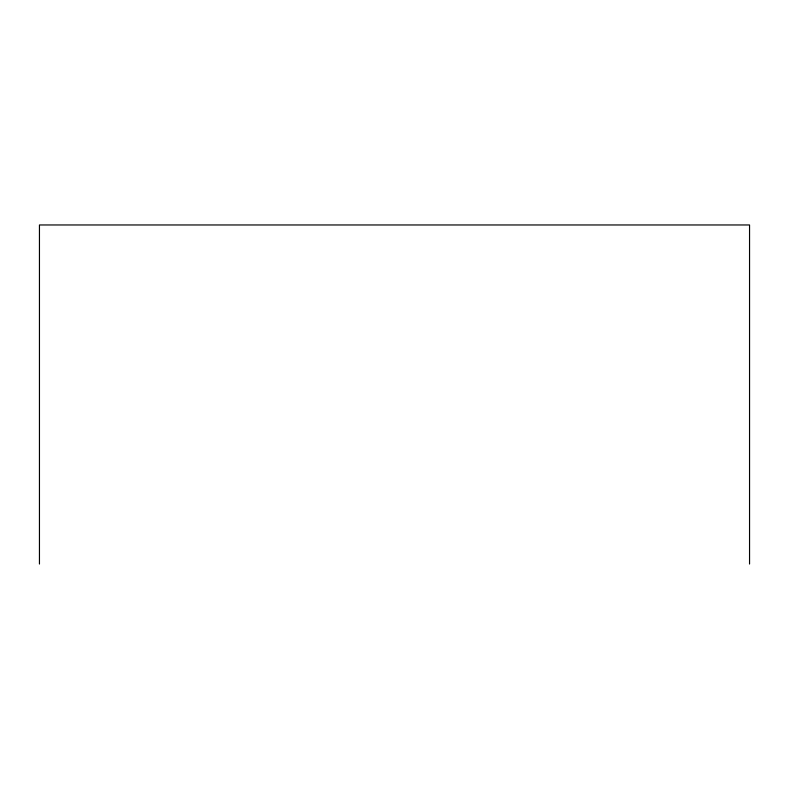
<?xml version="1.0" encoding="UTF-8"?>
<svg xmlns="http://www.w3.org/2000/svg" width="789" height="789" viewBox="0 0 789 789"><rect width="100%" height="100%" fill="white"/><g stroke="black" fill="none" stroke-linecap="round" stroke-linejoin="round"><path stroke-width="1.18" d="M749.55 564.036L749.55 224.964L39.45 224.964L39.45 564.036"/></g></svg>
